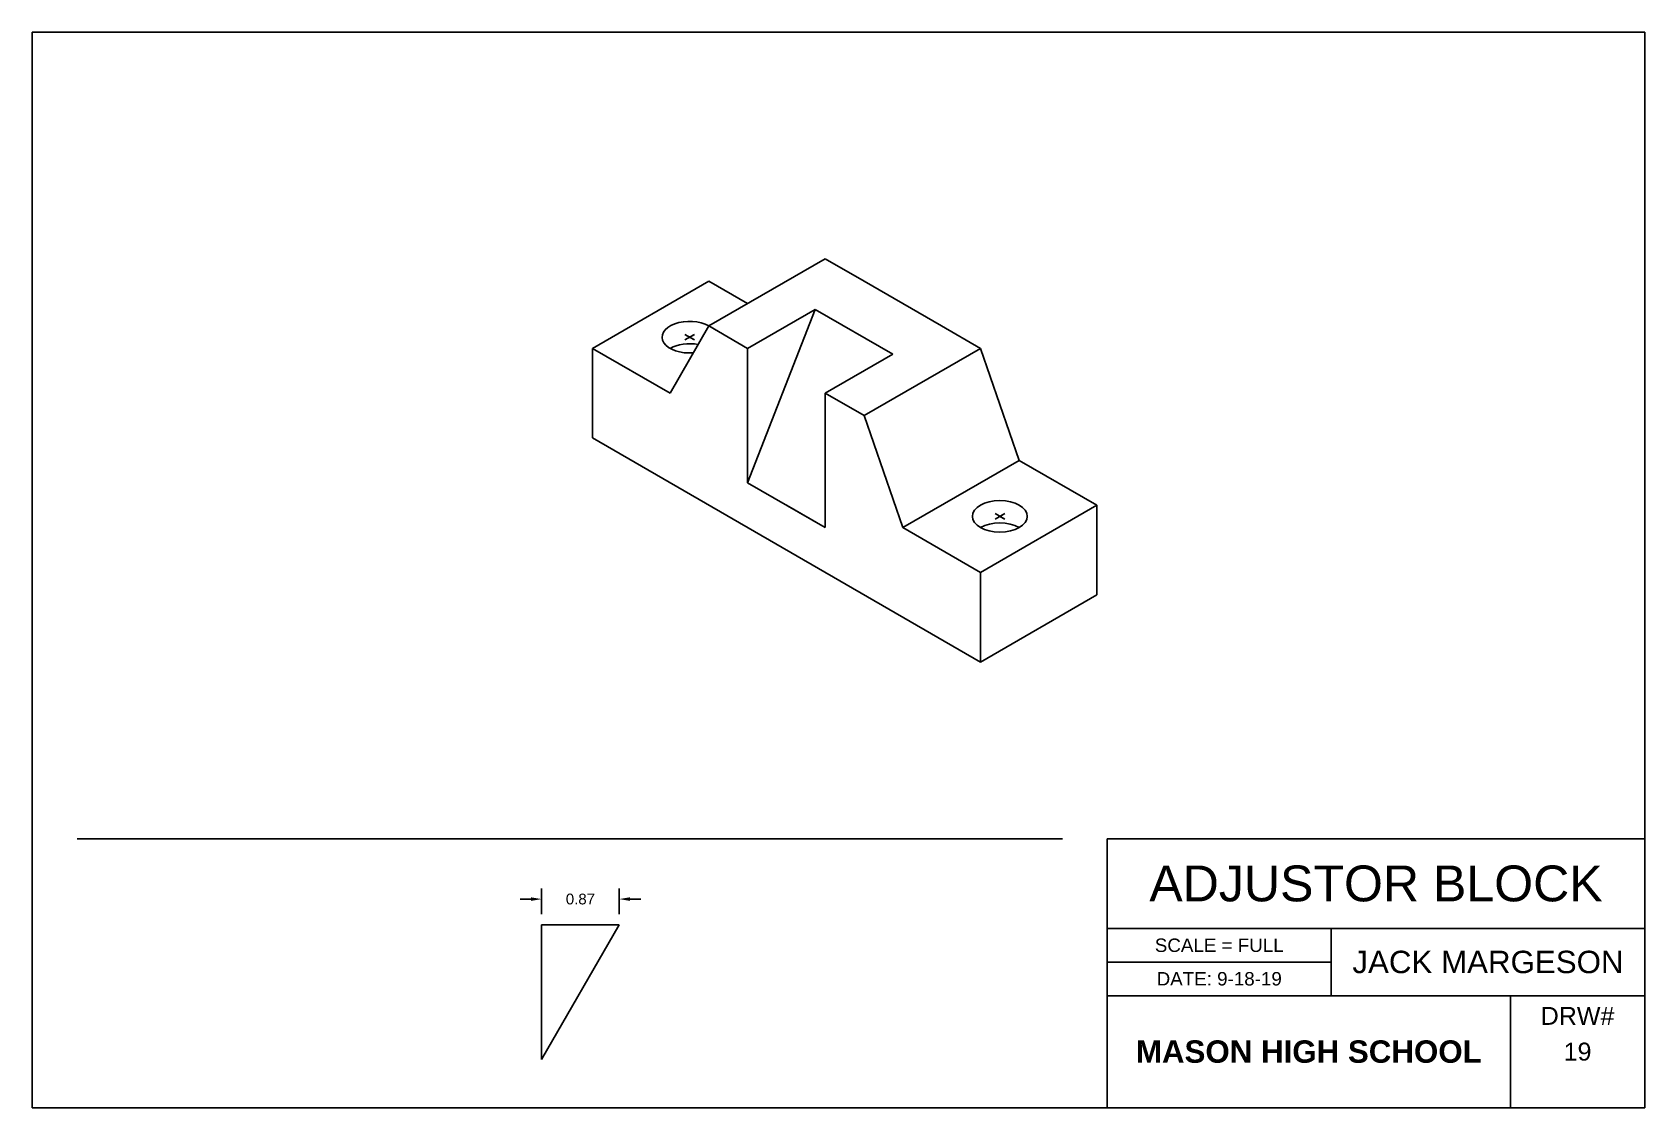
# Model space of a CAD drawing. Header units: inches. Extents: x 0 to 18, y 0 to 12.
import ezdxf

# ---------------------------------------------------------------- set-up
doc = ezdxf.new("R2010")
doc.units = ezdxf.units.IN
doc.header["$MEASUREMENT"] = 0
doc.layers.add('dims', color=3, linetype='Continuous')
doc.styles.get("Standard").update_dxf_attribs({"font": 'arial.ttf'})
doc.dimstyles.get("Standard").update_dxf_attribs({"dimtxt": 0.12, "dimasz": 0.12, "dimexe": 0.12, "dimexo": 0.12, "dimgap": 0.12, "dimtad": 0, "dimtih": 1, "dimtoh": 1, "dimrnd": 0.005, "dimzin": 0, "dimdsep": 46, "dimtxsty": 'Standard', "dimcen": 0.09, "dimadec": 0, "dimazin": 0, "dimtfac": 1, "dimtofl": 0, "dimtmove": 0, "dimatfit": 3, "dimfxl": 1, "dimtolj": 1, "dimtzin": 0, "dimarcsym": 0})

# ---------------------------------------------------------------- blocks, each defined once
blk = doc.blocks.new('*D1')
at = {"color": 0, "lineweight": -2, "transparency": 16777216}
for p, q in [((5.686, 2.16), (5.686, 2.448)), ((6.552, 2.16), (6.552, 2.448)), ((5.566, 2.328), (5.446, 2.328)), ((6.672, 2.328), (6.792, 2.328))]:
    blk.add_line(p, q, dxfattribs=at)
at = {"color": 0, "transparency": 16777216}
for points in [[(5.566, 2.348), (5.566, 2.308), (5.686, 2.328)], [(6.672, 2.348), (6.672, 2.308), (6.552, 2.328)]]:
    blk.add_solid(points, dxfattribs=at)
at = {"layer": 'Defpoints', "color": 0, "transparency": 16777216}
for p in [(6.552, 2.328), (5.686, 2.04), (6.552, 2.04)]:
    blk.add_point(p, dxfattribs=at)
at = {"color": 0, "transparency": 16777216, "insert": (6.119, 2.328), "char_height": 0.12, "attachment_point": 5}
blk.add_mtext('\\A1;0.87', dxfattribs=at)

msp = doc.modelspace()

# ---------------------------------------------------------------- linework, layer by layer
for p, q in [((18, 12), (0, 12)), ((0, 12), (0, 0)), ((18, 12), (0, 12)), ((0, 12), (0, 0)), ((18, 0), (18, 12)), ((18, 0), (18, 12)), ((8.852, 9.473), (7.553, 8.723)), ((9.285, 9.223), (8.852, 9.473)), ((6.254, 8.473), (7.553, 9.223)), ((7.553, 9.223), (7.986, 8.973)), ((9.285, 9.223), (10.151, 8.723)), ((7.986, 8.473), (8.74, 8.908)), ((7.986, 8.473), (8.74, 8.908)), ((8.74, 8.908), (7.986, 6.973)), ((8.74, 8.908), (9.606, 8.408)), ((7.553, 8.723), (7.12, 7.973)), ((7.986, 8.473), (7.553, 8.723)), ((10.585, 8.473), (10.151, 8.723)), ((6.254, 8.473), (6.254, 7.473)), ((6.254, 8.473), (7.12, 7.973)), ((7.337, 8.598), (7.391, 8.629)), ((7.337, 8.598), (7.391, 8.567)), ((7.986, 6.973), (7.986, 8.473)), ((9.285, 7.723), (10.585, 8.473)), ((10.585, 8.473), (11.018, 7.223)), ((8.852, 7.973), (9.606, 8.408)), ((8.852, 6.473), (8.852, 7.973)), ((8.852, 7.973), (9.285, 7.723)), ((9.285, 7.723), (9.718, 6.473)), ((6.254, 7.473), (10.585, 4.973)), ((9.718, 6.473), (11.018, 7.223)), ((11.884, 6.723), (11.018, 7.223)), ((8.852, 6.473), (7.986, 6.973)), ((8.419, 6.723), (8.852, 6.473)), ((11.884, 6.723), (10.585, 5.973)), ((11.884, 5.723), (11.884, 6.723)), ((10.585, 5.973), (9.718, 6.473)), ((10.585, 4.973), (10.585, 5.973)), ((10.585, 4.973), (11.884, 5.723)), ((11.5, 3), (0.5, 3)), ((18, 3), (12, 3)), ((12, 3), (12, 0)), ((12, 3), (12, 2)), ((18, 0), (18, 3)), ((12, 2), (18, 2)), ((14.5, 1.25), (14.5, 2)), ((14.5, 2), (14.5, 1.625)), ((18, 2), (18, 1.25)), ((14.5, 1.625), (12, 1.625)), ((18, 1.25), (12, 1.25)), ((12, 1.25), (14.5, 1.25)), ((16.5, 0), (16.5, 1.25)), ((0, 0), (18, 0)), ((0, 0), (18, 0)), ((18, 0), (16.5, 0)), ((18, 0), (16.5, 0))]:
    msp.add_line(p, q)
at = {"color": 3}
for p, q in [((7.391, 8.629), (7.283, 8.567)), ((7.391, 8.567), (7.283, 8.629)), ((10.855, 6.629), (10.747, 6.567)), ((10.855, 6.567), (10.747, 6.629)), ((10.801, 6.598), (10.855, 6.629)), ((10.801, 6.598), (10.855, 6.567)), ((5.686, 2.04), (5.686, 0.54)), ((5.686, 0.54), (6.552, 2.04)), ((5.686, 2.04), (6.552, 2.04))]:
    msp.add_line(p, q, dxfattribs=at)
for centre, start_param, end_param in [((7.337, 8.598), 3.926991, 7.995879), ((7.337, 8.348), 4.390638, 5.497787), ((10.801, 6.348), 3.926991, 5.497787)]:
    msp.add_ellipse(centre, major_axis=(-0.306, 0), ratio=0.57735, start_param=start_param, end_param=end_param)
msp.add_ellipse((10.801, 6.598), major_axis=(-0.306, 0), ratio=0.57735)

# ---------------------------------------------------------------- texts
for s, width, insert, char_height, attachment_point in [('ADJUSTOR BLOCK', 6, (15, 2.5), 0.4, 5), ('SCALE = FULL', 2.5, (13.25, 1.812), 0.15, 5), ('DATE: 9-18-19', 2.5, (13.25, 1.438), 0.15, 5), ('DRW#', 1.5, (17.25, 1.125), 0.2, 2), ('{\\fArial|b1|i0|c0|p34;MASON HIGH SCHOOL}', 4.5, (14.25, 0.625), 0.25, 5), ('19', 1.5, (17.25, 0.625), 0.2, 5)]:
    msp.add_mtext_dynamic_manual_height_columns(s, width=width, gutter_width=1, heights=[0], dxfattribs=dict(insert=insert, char_height=char_height, attachment_point=attachment_point))
at = {"layer": 'dims', "color": 3, "insert": (16.25, 1.625), "char_height": 0.25, "attachment_point": 5}
msp.add_mtext_dynamic_manual_height_columns('{\\C0;JACK MARGESON}', width=3.5, gutter_width=1, heights=[0], dxfattribs=at)

# ---------------------------------------------------------------- dimensions: what is measured, and where the dimension line sits
at = {"color": 3}
dim = msp.add_linear_dim(base=(6.552, 2.328), p1=(5.686, 2.04), p2=(6.552, 2.04), dimstyle='Standard', dxfattribs=at)
dim.commit()
dim.dimension.update_dxf_attribs({"geometry": '*D1', "text_midpoint": (6.119, 2.328)})

doc.saveas('drawing.dxf')
